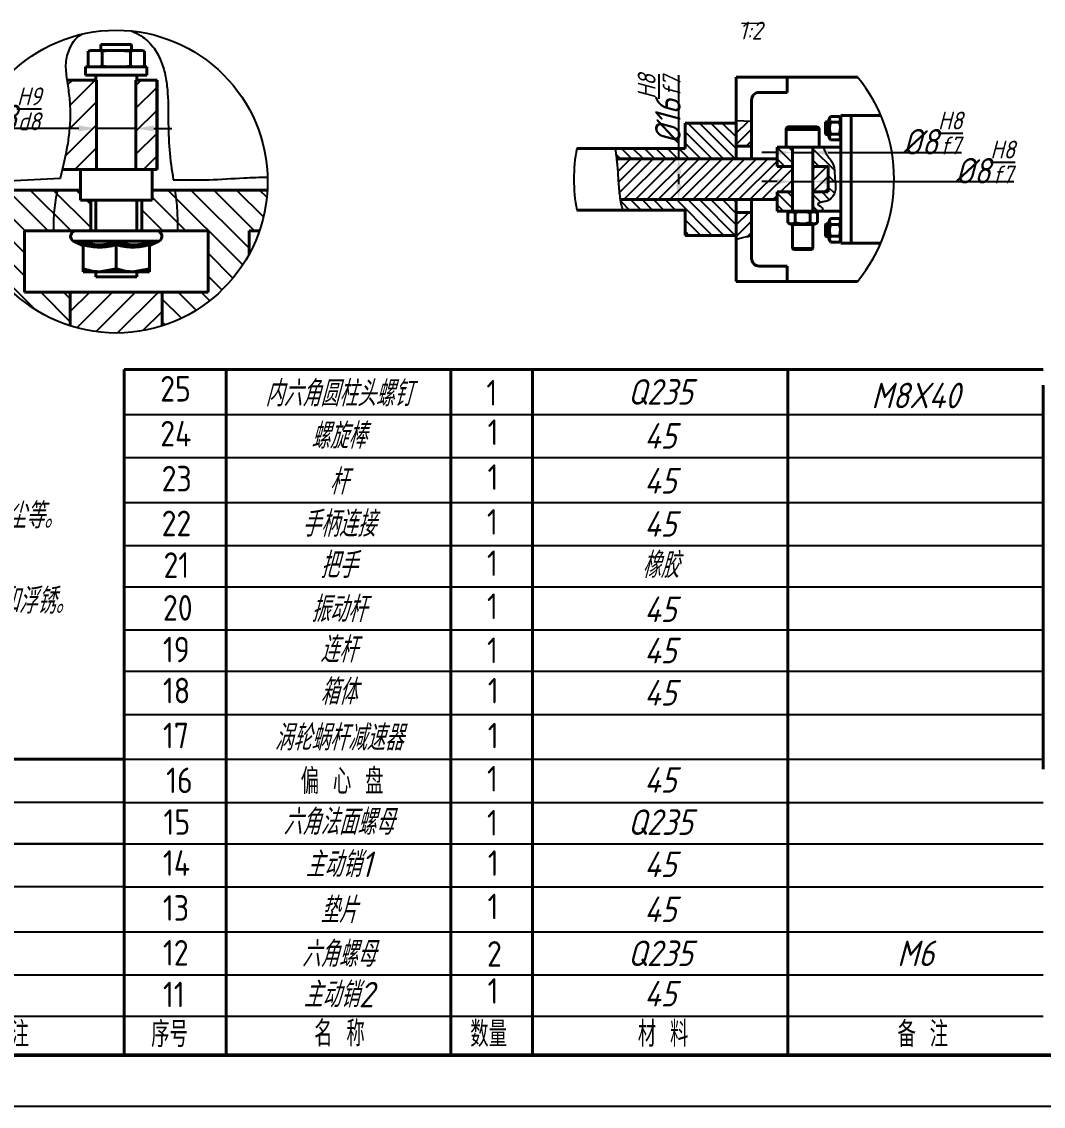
# Model space of a CAD drawing. Header units: millimetres. Extents: x 579 to 4020, y 235 to 1416.
# Drawn here: x 782.8 to 982.9, y 582.3 to 794.7 of the extents above; entities that cross this region are included whole.
import ezdxf

# ---------------------------------------------------------------- set-up
doc = ezdxf.new("R2010")
doc.units = ezdxf.units.MM
doc.header["$LTSCALE"] = 0.3
for name, color, linetype, lineweight in [('图形轮廓线', 7, 'Continuous', 40), ('图框线', 7, 'Continuous', 50), ('尺寸标注', 7, 'Continuous', 25), ('细实线', 7, 'Continuous', 25)]:
    doc.layers.add(name, color=color, linetype=linetype, lineweight=lineweight)
doc.styles.add('数字样式', font='gbeitc.shx', dxfattribs={"height": 5, "bigfont": 'gbcbig.shx'})
doc.styles.add('文字样式', font='gbeitc.shx', dxfattribs={"bigfont": 'gbcbig.shx'})
doc.styles.add('样式 1', font='gbenor.shx', dxfattribs={"bigfont": 'gbcbig.shx'})
doc.dimstyles.new('副本 ISO-25', dxfattribs={"dimtxt": 3.5, "dimasz": 3.5, "dimexe": 2, "dimexo": 0, "dimtad": 1, "dimdec": 0, "dimtxsty": '数字样式', "dimcen": 2.5, "dimadec": 0, "dimazin": 0, "dimtfac": 1, "dimtdec": 0, "dimtmove": 0, "dimatfit": 3, "dimfxl": 1.25, "dimarcsym": 0})
doc.dimstyles.new('机械样式 缩小比例2', dxfattribs={"dimtxt": 3.5, "dimasz": 3, "dimexe": 1.25, "dimexo": 0, "dimtad": 1, "dimdec": 3, "dimlfac": 2, "dimdsep": 46, "dimtxsty": '数字样式', "dimcen": 2.5, "dimadec": 0, "dimazin": 0, "dimtp": 0.03, "dimtm": 0.03, "dimtfac": 1, "dimtdec": 3, "dimtmove": 0, "dimatfit": 3, "dimfxl": 1, "dimarcsym": 0})
pattern_1 = [(45, (472.9535, 379.2313), (-1.122532, 1.122532), [])]
pattern_2 = [(135, (472.9535, 379.2313), (-1.122532, -1.122532), [])]
pattern_3 = [(45, (45.963, 0.5664), (-2.245064, 2.245064), [])]

# ---------------------------------------------------------------- blocks, each defined once
blk = doc.blocks.new('*D159')
at = {"layer": 'Defpoints', "color": 0, "ltscale": 0.3, "transparency": 16777216}
for p in [(805.18, 773.8), (797.47, 765.75), (805.18, 765.75)]:
    blk.add_point(p, dxfattribs=at)
at = {"layer": '细实线', "color": 0, "lineweight": -2, "ltscale": 0.3, "transparency": 16777216}
for p, q in [((797.47, 765.75), (797.47, 775.8)), ((805.18, 765.75), (805.18, 775.8)), ((793.97, 773.8), (775.12, 773.8)), ((805.18, 773.8), (797.47, 773.8)), ((808.68, 773.8), (812.18, 773.8))]:
    blk.add_line(p, q, dxfattribs=at)
at = {"layer": '细实线', "color": 0, "ltscale": 0.3, "transparency": 16777216}
for points in [[(793.97, 774.38), (793.97, 773.22), (797.47, 773.8)], [(808.68, 774.38), (808.68, 773.22), (805.18, 773.8)]]:
    blk.add_solid(points, dxfattribs=at)
at = {"layer": '细实线', "color": 0, "ltscale": 0.3, "transparency": 16777216, "insert": (780.81, 777.63), "char_height": 5, "attachment_point": 5, "style": '数字样式'}
blk.add_mtext('%%C8{\\H0.7x;\\SH9/d8;}', dxfattribs=at)
blk = doc.blocks.new('*D160')
at = {"layer": 'Defpoints', "color": 0, "ltscale": 0.3, "transparency": 16777216}
for p in [(937.73, 769.07), (933.73, 766.36), (937.73, 766.36)]:
    blk.add_point(p, dxfattribs=at)
at = {"layer": '细实线', "color": 0, "lineweight": -2, "ltscale": 0.3, "transparency": 16777216}
for p, q in [((930.73, 769.07), (927.73, 769.07)), ((933.73, 766.36), (933.73, 770.32)), ((933.73, 769.07), (937.73, 769.07)), ((937.73, 766.36), (937.73, 770.32)), ((940.73, 769.07), (966.86, 769.07))]:
    blk.add_line(p, q, dxfattribs=at)
at = {"layer": '细实线', "color": 0, "ltscale": 0.3, "transparency": 16777216}
for points in [[(930.73, 769.57), (930.73, 768.57), (933.73, 769.07)], [(940.73, 769.57), (940.73, 768.57), (937.73, 769.07)]]:
    blk.add_solid(points, dxfattribs=at)
at = {"layer": '细实线', "color": 0, "ltscale": 0.3, "transparency": 16777216, "insert": (961.21, 772.9), "char_height": 5, "attachment_point": 5, "style": '数字样式'}
blk.add_mtext('%%C8{\\H0.7x;\\SH8/f7;}', dxfattribs=at)
blk = doc.blocks.new('*D161')
at = {"layer": 'Defpoints', "color": 0, "ltscale": 0.3, "transparency": 16777216}
for p in [(937.73, 763.39), (933.73, 761.36), (937.73, 761.36)]:
    blk.add_point(p, dxfattribs=at)
at = {"layer": '细实线', "color": 0, "lineweight": -2, "ltscale": 0.3, "transparency": 16777216}
for p, q in [((933.73, 761.36), (933.73, 764.64)), ((937.73, 761.36), (937.73, 764.64)), ((930.73, 763.39), (927.73, 763.39)), ((933.73, 763.39), (937.73, 763.39)), ((940.73, 763.39), (977.11, 763.39))]:
    blk.add_line(p, q, dxfattribs=at)
at = {"layer": '细实线', "color": 0, "ltscale": 0.3, "transparency": 16777216}
for points in [[(930.73, 763.89), (930.73, 762.89), (933.73, 763.39)], [(940.73, 763.89), (940.73, 762.89), (937.73, 763.39)]]:
    blk.add_solid(points, dxfattribs=at)
at = {"layer": '细实线', "color": 0, "ltscale": 0.3, "transparency": 16777216, "insert": (971.46, 767.22), "char_height": 5, "attachment_point": 5, "style": '数字样式'}
blk.add_mtext('%%C8{\\H0.7x;\\SH8/f7;}', dxfattribs=at)
blk = doc.blocks.new('*D162')
at = {"layer": 'Defpoints', "color": 0, "ltscale": 0.3, "transparency": 16777216}
for p in [(911.47, 767.86), (922.73, 767.86), (922.73, 759.86)]:
    blk.add_point(p, dxfattribs=at)
at = {"layer": '细实线', "color": 0, "lineweight": -2, "ltscale": 0.3, "transparency": 16777216}
for p, q in [((911.47, 767.86), (911.47, 784.25)), ((922.73, 767.86), (910.22, 767.86)), ((911.47, 762.86), (911.47, 764.86)), ((922.73, 759.86), (910.22, 759.86))]:
    blk.add_line(p, q, dxfattribs=at)
at = {"layer": '细实线', "color": 0, "ltscale": 0.3, "transparency": 16777216}
for points in [[(910.97, 764.86), (911.97, 764.86), (911.47, 767.86)], [(910.97, 762.86), (911.97, 762.86), (911.47, 759.86)]]:
    blk.add_solid(points, dxfattribs=at)
at = {"layer": '细实线', "color": 0, "ltscale": 0.3, "transparency": 16777216, "insert": (907.64, 777.55), "char_height": 5, "attachment_point": 5, "rotation": 90, "style": '数字样式'}
blk.add_mtext('%%C16{\\H0.7x;\\SH8/f7;}', dxfattribs=at)

msp = doc.modelspace()

# ---------------------------------------------------------------- hatches: boundary and pattern name
at = {"layer": '细实线', "ltscale": 0.3}
h = msp.add_hatch(dxfattribs=at)
h.set_pattern_fill('ANSI31', color=256)
h.set_pattern_definition(pattern_3)
edge = h.paths.add_edge_path()
edge.add_spline(control_points=[(791.71737, 783.24694), (791.85007, 782.33271), (792.18249, 780.3693), (792.40715, 777.30686), (792.31219, 774.10061), (791.82656, 770.23131), (791.20607, 767.46748), (790.793, 765.74694)], knot_values=[0.059138036, 0.059138036, 0.059138036, 0.059138036, 0.153137728, 0.263175402, 0.37153705, 0.480149582, 0.660612583, 0.660612583, 0.660612583, 0.660612583], degree=3, periodic=0)
edge.add_line((790.793, 765.74694), (794.3222, 765.74694))
edge.add_line((794.3222, 765.74694), (797.46569, 765.74694))
edge.add_line((797.46569, 765.74694), (797.46569, 783.24694))
edge.add_line((797.46569, 783.24694), (791.71737, 783.24694))
h.paths.add_polyline_path([(805.17877, 765.74694), (808.32226, 765.74694), (809.2515, 765.74694), (809.2515, 783.24694), (805.17877, 783.24694)])
h = msp.add_hatch(dxfattribs=at)
h.set_pattern_fill('ANSI31', color=256, scale=0.5)
h.set_pattern_definition(pattern_1)
h.paths.add_polyline_path([(925.72645, 775.15109), (922.72646, 775.3055), (922.72646, 770.36004), (925.72645, 770.36004)])
edge = h.paths.add_edge_path()
edge.add_line((925.72645, 757.36007), (922.72646, 757.36007))
edge.add_line((922.72646, 757.36007), (922.72646, 752.08759))
edge.add_spline(control_points=[(922.72646, 752.08759), (923.4242, 752.27688), (924.41796, 752.54649), (925.42614, 752.75454), (925.72645, 752.81652)], knot_values=[0, 0, 0, 0, 0.702119266, 1, 1, 1, 1], degree=3, periodic=0)
edge.add_line((925.72645, 752.81652), (925.72645, 757.36007))
h = msp.add_hatch(dxfattribs=at)
h.set_pattern_fill('ANSI31', color=256, scale=0.5, angle=90, style=0)
h.set_pattern_definition([(135, (899.0736, 759.86), (-1.12253, -1.12253), [])])
edge = h.paths.add_edge_path()
edge.add_line((922.72646, 774.86004), (912.72645, 774.86004))
edge.add_line((912.72645, 774.86004), (912.72645, 769.89992))
edge.add_line((912.72645, 769.89992), (899.07362, 769.89992))
edge.add_spline(control_points=[(899.07362, 769.89992), (899.07539, 769.88528), (899.08573, 769.79999), (899.11197, 769.59208), (899.16216, 769.22003), (899.23638, 768.69963), (899.33096, 768.03712), (899.42606, 767.26289), (899.51069, 766.38427), (899.5812, 765.44169), (899.64195, 764.4443), (899.70076, 763.43918), (899.76993, 762.43358), (899.8559, 761.47612), (899.95623, 760.61825), (900.03374, 760.09106), (900.07157, 759.86007)], knot_values=[0.171744655, 0.171744655, 0.171744655, 0.171744655, 0.175375442, 0.192894349, 0.223330015, 0.267788972, 0.322295879, 0.388069948, 0.459789134, 0.539560728, 0.620736676, 0.705765277, 0.787409863, 0.868854375, 0.942383301, 1, 1, 1, 1], degree=3, periodic=0)
edge.add_line((899.3497, 767.86003), (922.72646, 767.86003))
edge.add_line((922.72646, 767.86003), (922.72646, 774.86004))
h = msp.add_hatch(dxfattribs=at)
h.set_pattern_fill('ANSI31', color=256, scale=0.5)
h.set_pattern_definition(pattern_1)
edge = h.paths.add_edge_path()
edge.add_spline(control_points=[(899.07362, 769.89992), (899.07539, 769.88528), (899.08573, 769.79999), (899.11197, 769.59208), (899.16216, 769.22003), (899.23638, 768.69963), (899.33096, 768.03712), (899.42606, 767.26289), (899.51069, 766.38427), (899.5812, 765.44169), (899.64195, 764.4443), (899.70076, 763.43918), (899.76993, 762.43358), (899.8559, 761.47612), (899.95623, 760.61825), (900.03374, 760.09106), (900.07157, 759.86007)], knot_values=[0.171744655, 0.171744655, 0.171744655, 0.171744655, 0.175375442, 0.192894349, 0.223330015, 0.267788972, 0.322295879, 0.388069948, 0.459789134, 0.539560728, 0.620736676, 0.705765277, 0.787409863, 0.868854375, 0.942383301, 1, 1, 1, 1], degree=3, periodic=0)
edge.add_line((900.07157, 759.86007), (930.73281, 759.86007))
edge.add_line((930.73281, 759.86007), (930.73281, 761.36005))
edge.add_line((930.73281, 761.36005), (933.73281, 761.36005))
edge.add_line((933.73281, 761.36005), (933.73281, 766.36005))
edge.add_line((933.73281, 766.36005), (930.73281, 766.36005))
edge.add_line((930.73281, 766.36005), (930.73281, 767.86003))
edge.add_line((930.73281, 767.86003), (899.3445, 767.86003))
h = msp.add_hatch(dxfattribs=at)
h.set_pattern_fill('ANSI31', color=256, scale=0.5, angle=90)
h.set_pattern_definition(pattern_2)
edge = h.paths.add_edge_path()
edge.add_line((933.73281, 770.11005), (932.48281, 770.11005))
edge.add_line((932.45222, 770.11004), (930.73281, 770.11004))
edge.add_line((930.73281, 770.11004), (930.73281, 766.36005))
edge.add_line((930.73281, 766.36005), (933.73281, 766.36005))
edge.add_line((933.73281, 766.36005), (933.73281, 770.11005))
h = msp.add_hatch(dxfattribs=at)
h.set_pattern_fill('ANSI31', color=256, scale=0.5, angle=90)
h.set_pattern_definition(pattern_2)
edge = h.paths.add_edge_path()
edge.add_spline(control_points=[(939.62209, 757.61007), (939.62591, 757.63093), (939.64024, 757.70917), (939.65833, 757.87973), (939.6367, 758.14675), (939.42535, 758.46366), (939.08455, 758.65077), (938.82178, 758.79396), (938.71335, 758.91571), (938.70606, 758.98769), (938.74454, 759.05034), (938.85145, 759.14155), (939.04706, 759.23313), (939.45098, 759.37507), (940.01161, 759.49085), (940.7087, 759.5994), (941.34647, 760.06658), (941.89765, 760.8071), (942.25461, 761.87629), (942.10943, 763.31885), (941.98398, 764.62227), (941.94219, 765.7838), (941.82061, 766.5498), (941.50647, 767.25846), (941.03624, 767.86185), (940.59573, 768.39968), (940.23988, 768.92748), (940.02601, 769.40631), (939.89886, 769.8005), (939.84904, 770.01805), (939.82797, 770.11004)], knot_values=[0, 0, 0, 0, 0.004106368, 0.015399428, 0.03322799, 0.054761278, 0.085820577, 0.10739798, 0.112616951, 0.11639396, 0.120471792, 0.126273019, 0.143505127, 0.161763597, 0.209231245, 0.254507708, 0.29604515, 0.358256951, 0.431405724, 0.507972869, 0.635803338, 0.686023905, 0.732911894, 0.785143688, 0.833979531, 0.880596649, 0.919893766, 0.956793413, 0.981729744, 1, 1, 1, 1], degree=3, periodic=0)
edge.add_line((939.82797, 770.11004), (939.04782, 770.11004))
edge.add_line((939.04782, 770.11004), (938.98281, 770.11005))
edge.add_line((938.98281, 770.11005), (937.73281, 770.11005))
edge.add_line((937.73281, 770.11005), (937.73281, 766.36005))
edge.add_line((937.73281, 766.36005), (940.73281, 766.36005))
edge.add_line((940.73281, 766.36005), (940.73281, 761.36005))
edge.add_line((940.73281, 761.36005), (937.73281, 761.36005))
edge.add_line((937.73281, 761.36005), (937.73281, 757.61005))
edge.add_line((937.73281, 757.61005), (938.04531, 757.61005))
edge.add_line((938.04531, 757.61005), (939.62209, 757.61007))
h = msp.add_hatch(dxfattribs=at)
h.set_pattern_fill('ANSI31', color=256, scale=0.5, style=0)
h.set_pattern_definition([(45, (937.7328, 761.36), (-1.12253, 1.12253), [])])
h.paths.add_polyline_path([(940.73281, 766.36005), (937.73281, 766.36005), (937.73281, 761.36005), (940.73281, 761.36005)])
h = msp.add_hatch(dxfattribs=at)
h.set_pattern_fill('ANSI31', color=256, angle=90)
h.set_pattern_definition([(135, (45.963, 0.5664), (-2.245064, -2.245064), [])])
edge = h.paths.add_edge_path()
edge.add_line((783.32222, 753.74694), (789.10876, 753.74694))
edge.add_spline(control_points=[(789.10876, 753.74694), (789.09778, 755.08307), (789.07565, 757.77561), (789.60146, 760.41653), (789.86634, 761.74694)], knot_values=[0, 0, 0, 0, 0.49623767, 1, 1, 1, 1], degree=3, periodic=0)
edge.add_line((789.86634, 761.74694), (771.72579, 761.74694))
edge.add_arc((801.32222, 763.38989), 29.642, 183.1773311, 198.9845893)
edge.add_line((773.29257, 753.74694), (775.32221, 753.74694))
edge.add_line((775.32221, 753.74694), (775.32221, 749.15447))
edge.add_arc((801.32222, 763.38989), 29.642, 208.7013983, 252.325136)
edge.add_line((792.32247, 735.14715), (792.32247, 741.74694))
edge.add_line((792.32247, 741.74694), (783.32222, 741.74694))
edge.add_line((783.32222, 741.74694), (783.32222, 753.74694))
edge = h.paths.add_edge_path()
edge.add_spline(control_points=[(789.86634, 761.74694), (789.60146, 760.41653), (789.07565, 757.77561), (789.09778, 755.08307), (789.10876, 753.74694)], knot_values=[0, 0, 0, 0, 0.50376233, 1, 1, 1, 1], degree=3, periodic=0)
edge.add_line((789.10876, 753.74694), (793.49388, 753.74694))
edge.add_line((793.49388, 753.74694), (796.32224, 753.74694))
edge.add_line((796.32224, 753.74694), (796.32224, 759.74694))
edge.add_line((796.32224, 759.74694), (794.3222, 759.74694))
edge.add_line((794.3222, 759.74694), (794.3222, 761.74694))
edge.add_line((794.3222, 761.74694), (789.86634, 761.74694))
edge = h.paths.add_edge_path()
edge.add_line((806.32223, 753.74694), (807.34331, 753.74694))
edge.add_line((807.34331, 753.74694), (808.302, 753.74694))
edge.add_line((808.302, 753.74694), (808.93428, 753.74694))
edge.add_line((808.93428, 753.74694), (809.15059, 753.74694))
edge.add_line((809.15059, 753.74694), (813.27696, 753.74694))
edge.add_spline(control_points=[(813.27696, 753.74694), (813.29605, 755.08066), (813.33439, 757.75986), (812.96679, 760.41403), (812.78218, 761.74694)], knot_values=[0, 0, 0, 0, 0.497809572, 1, 1, 1, 1], degree=3, periodic=0)
edge.add_line((812.78218, 761.74694), (808.32226, 761.74694))
edge.add_line((808.32226, 761.74694), (808.32226, 759.74694))
edge.add_line((808.32226, 759.74694), (806.32223, 759.74694))
edge.add_line((806.32223, 759.74694), (806.32223, 753.74694))
edge = h.paths.add_edge_path()
edge.add_line((819.32224, 753.74694), (819.32224, 741.74694))
edge.add_line((819.32224, 741.74694), (810.322, 741.74694))
edge.add_line((810.322, 741.74694), (810.322, 735.14715))
edge.add_arc((801.32222, 763.38989), 29.642, 287.6748953, 331.2986637)
edge.add_line((827.32225, 749.1545), (827.32225, 753.74694))
edge.add_line((827.32225, 753.74694), (829.35188, 753.74694))
edge.add_arc((801.32222, 763.38989), 29.642, 341.0154106, 356.8226689)
edge.add_line((830.91865, 761.74694), (812.78218, 761.74694))
edge.add_spline(control_points=[(812.78218, 761.74694), (812.96679, 760.41403), (813.33439, 757.75986), (813.29605, 755.08066), (813.27696, 753.74694)], knot_values=[0, 0, 0, 0, 0.502190428, 1, 1, 1, 1], degree=3, periodic=0)
edge.add_line((813.27696, 753.74694), (819.32224, 753.74694))
h = msp.add_hatch(dxfattribs=at)
h.set_pattern_fill('ANSI31', color=256, scale=0.5, angle=90)
h.set_pattern_definition(pattern_2)
h.paths.add_polyline_path([(933.73281, 761.36005), (930.73281, 761.36005), (930.73281, 759.86007), (930.73281, 757.61007), (933.37406, 757.61007), (933.42031, 757.61005), (933.73281, 757.61005)])
h = msp.add_hatch(dxfattribs=at)
h.set_pattern_fill('ANSI31', color=256, scale=0.5, angle=90, style=0)
h.set_pattern_definition([(135, (900.0716, 752.86), (-1.12253, -1.12253), [])])
edge = h.paths.add_edge_path()
edge.add_line((922.72646, 757.36007), (922.72646, 759.86007))
edge.add_line((922.72646, 759.86007), (900.07157, 759.86007))
edge.add_spline(control_points=[(900.07157, 759.86007), (900.07792, 759.82133), (900.1219, 759.55738), (900.22946, 758.98106), (900.37537, 758.3662), (900.49387, 757.95271), (900.52628, 757.84603), (900.53413, 757.82018)], knot_values=[0, 0, 0, 0, 0.009664156, 0.065868283, 0.144297516, 0.165094105, 0.171744655, 0.171744655, 0.171744655, 0.171744655], degree=3, periodic=0)
edge.add_line((900.53413, 757.82018), (912.72645, 757.82018))
edge.add_line((912.72645, 757.82018), (912.72645, 752.86006))
edge.add_line((912.72645, 752.86006), (922.72646, 752.86006))
edge.add_line((922.72646, 752.86006), (922.72646, 757.36007))
h = msp.add_hatch(dxfattribs=at)
h.set_pattern_fill('ANSI31', color=256)
h.set_pattern_definition(pattern_3)
h.paths.add_polyline_path([(792.32247, 741.74694), (792.32247, 735.14715, 0.155477355), (810.322, 735.14715), (810.322, 741.74694)])

# ---------------------------------------------------------------- linework, layer by layer
at = {"layer": '图形轮廓线'}
for p, q in [((798.32221, 790.24694), (798.32221, 789.04694)), ((798.32221, 790.24694), (804.32225, 790.24694)), ((804.32225, 789.04694), (804.32225, 790.24694)), ((796.32224, 789.04694), (795.7973, 788.90627)), ((795.7973, 788.90626), (796.45742, 789.04694)), ((795.7973, 785.98761), (795.7973, 788.90626)), ((796.32224, 789.04694), (796.45742, 789.04694)), ((797.91845, 789.04694), (796.45742, 789.04694)), ((797.91845, 789.04694), (799.88993, 789.04694)), ((798.57857, 788.90626), (799.88993, 789.04694)), ((798.57857, 785.98761), (798.57857, 788.90626)), ((802.7922, 789.04694), (799.88993, 789.04694)), ((802.7922, 789.04694), (804.75474, 789.04694)), ((804.1035, 788.90626), (804.75474, 789.04694)), ((804.1035, 785.98761), (804.1035, 788.90626)), ((806.19598, 789.04694), (804.75474, 789.04694)), ((806.19598, 789.04694), (806.32223, 789.04694)), ((806.84716, 788.90627), (806.32223, 789.04694)), ((806.84716, 785.98761), (806.84716, 788.90626)), ((795.32225, 785.84694), (795.32225, 784.24694)), ((795.32225, 785.84694), (807.32221, 785.84694)), ((795.7973, 785.9876), (796.32224, 785.84694)), ((798.57857, 785.98761), (797.91845, 785.84694)), ((804.1035, 785.98761), (802.7922, 785.84694)), ((806.84716, 785.98761), (806.19598, 785.84694)), ((806.32223, 785.84694), (806.84716, 785.9876)), ((807.32221, 784.24694), (807.32221, 785.84694)), ((795.32225, 784.24694), (807.32221, 784.24694)), ((797.32222, 784.24694), (797.32222, 783.24694)), ((805.32224, 783.24694), (805.32224, 784.24694)), ((932.72645, 783.86005), (922.72646, 783.86005)), ((922.72646, 775.3055), (922.72646, 783.86005)), ((932.72645, 783.86005), (932.72645, 780.86005)), ((932.72645, 783.86005), (946.44417, 783.86005)), ((791.71551, 783.24694), (797.46569, 783.24694)), ((797.46569, 783.24694), (797.46569, 765.74694)), ((805.17877, 765.74694), (805.17877, 783.24694)), ((805.17877, 783.24694), (809.2515, 783.24694)), ((809.2515, 783.24694), (809.2515, 765.74694)), ((809.32225, 783.24694), (809.2515, 783.24694)), ((809.32225, 765.74694), (809.32225, 783.24694)), ((932.72645, 780.86005), (927.22645, 780.86005)), ((925.72645, 779.36005), (925.72645, 775.15109)), ((922.72646, 775.3055), (922.72646, 770.36004)), ((925.72645, 770.36004), (925.72645, 775.15109)), ((941.1697, 776.16945), (940.88281, 775.67255)), ((940.88281, 775.67255), (940.88281, 772.04755)), ((942.94593, 776.16945), (941.1697, 776.16945)), ((943.23281, 775.67255), (942.94593, 776.16945)), ((943.23281, 751.36005), (943.23281, 776.36005)), ((943.23281, 776.36005), (945.23281, 776.36005)), ((945.23281, 751.36005), (945.23281, 776.36005)), ((951.05023, 776.36005), (945.23281, 776.36005)), ((912.72645, 769.89992), (912.72645, 774.86004)), ((922.72646, 774.86004), (912.72645, 774.86004)), ((922.72646, 767.86003), (922.72646, 774.86004)), ((932.48281, 773.61005), (932.48281, 770.11005)), ((938.98281, 773.61005), (932.48281, 773.61005)), ((932.98281, 774.11005), (938.48281, 774.11005)), ((938.98281, 770.11005), (938.98281, 773.61005)), ((940.33281, 775.11005), (940.23281, 775.01005)), ((940.23281, 772.71005), (940.23281, 775.01005)), ((940.88281, 775.11005), (940.33281, 775.11005)), ((940.33281, 775.11005), (940.33281, 772.61005)), ((942.94593, 775.01475), (941.1697, 775.01475)), ((940.23281, 772.71005), (940.33281, 772.61005)), ((940.33281, 772.61005), (940.88281, 772.61005)), ((940.88281, 772.04755), (941.1697, 771.55065)), ((942.94593, 772.70535), (941.1697, 772.70535)), ((942.94593, 771.55065), (941.1697, 771.55065)), ((942.94593, 771.55065), (943.23281, 772.04755)), ((899.07372, 769.89994), (891.51302, 769.89994)), ((912.72645, 769.89992), (899.07362, 769.89992)), ((922.72646, 770.36004), (925.72645, 770.36004)), ((925.72645, 770.36004), (925.72645, 767.90559)), ((932.45222, 770.11004), (930.73281, 770.11004)), ((930.73281, 766.36005), (930.73281, 770.11004)), ((938.98281, 770.11005), (932.48281, 770.11005)), ((933.73281, 770.11005), (933.73281, 757.61005)), ((937.73281, 757.61005), (937.73281, 770.11005)), ((939.82797, 770.11004), (939.04782, 770.11004)), ((943.23281, 770.11005), (939.82843, 770.11005)), ((899.35171, 767.86003), (922.72646, 767.86003)), ((930.73281, 767.86003), (899.35171, 767.86003)), ((930.73281, 767.86003), (930.73281, 766.36005)), ((790.78079, 765.74694), (794.3222, 765.74694)), ((794.3222, 765.74694), (808.32226, 765.74694)), ((794.3222, 765.74694), (794.3222, 759.74694)), ((808.32226, 765.74694), (809.2515, 765.74694)), ((808.32226, 759.74694), (808.32226, 765.74694)), ((809.32225, 765.74694), (809.2515, 765.74694)), ((930.73281, 766.36005), (933.73281, 766.36005)), ((937.73281, 766.36005), (940.73281, 766.36005)), ((940.73281, 766.36005), (940.73281, 761.36005)), ((789.86634, 761.74694), (771.72578, 761.74694)), ((794.3222, 761.74694), (789.86634, 761.74694)), ((812.78218, 761.74694), (808.32226, 761.74694)), ((830.91868, 761.74694), (812.78218, 761.74694)), ((930.73281, 757.61007), (930.73281, 761.36005)), ((933.73281, 761.36005), (930.73281, 761.36005)), ((930.73281, 761.36005), (930.73281, 759.86007)), ((940.73281, 761.36005), (937.73281, 761.36005)), ((794.3222, 759.74694), (808.32226, 759.74694)), ((796.32224, 753.74694), (796.32224, 759.74694)), ((797.32222, 759.74694), (797.32222, 753.74694)), ((805.32224, 753.74694), (805.32224, 759.74694)), ((806.32223, 753.74694), (806.32223, 759.74694)), ((922.72646, 759.86007), (900.07157, 759.86007)), ((900.07157, 759.86007), (930.73281, 759.86007)), ((922.72646, 752.86006), (922.72646, 759.86007)), ((925.72645, 759.82975), (925.72645, 757.36007)), ((891.51302, 757.82017), (900.53383, 757.82017)), ((900.53413, 757.82018), (912.72645, 757.82018)), ((912.72645, 752.86006), (912.72645, 757.82018)), ((925.72645, 757.36007), (922.72646, 757.36007)), ((922.72646, 757.36007), (922.72646, 752.08759)), ((925.72645, 752.81652), (925.72645, 757.36007)), ((930.73281, 757.61007), (933.37406, 757.61007)), ((933.42031, 757.61005), (932.84606, 757.27851)), ((932.84606, 757.27851), (932.84606, 755.3416)), ((933.42031, 757.61005), (938.04531, 757.61005)), ((934.28944, 757.27851), (934.28944, 755.3416)), ((937.17619, 757.27851), (937.17619, 755.3416)), ((938.61956, 757.27851), (938.04531, 757.61005)), ((938.06708, 757.61007), (939.62209, 757.61007)), ((938.61956, 757.27851), (938.61956, 755.3416)), ((939.62225, 757.61005), (943.23281, 757.61005)), ((941.1697, 756.16945), (940.88281, 755.67255)), ((942.94593, 756.16945), (941.1697, 756.16945)), ((943.23281, 755.67255), (942.94593, 756.16945)), ((932.84606, 755.3416), (933.42031, 755.01005)), ((933.42031, 755.01005), (938.04531, 755.01005)), ((933.73281, 755.01005), (933.73281, 750.31005)), ((937.73281, 750.31005), (937.73281, 755.01005)), ((938.04531, 755.01005), (938.61956, 755.3416)), ((940.33281, 755.11005), (940.23281, 755.01005)), ((940.23281, 752.71005), (940.23281, 755.01005)), ((940.88281, 755.11005), (940.33281, 755.11005)), ((940.33281, 755.11005), (940.33281, 752.61005)), ((940.88281, 755.67255), (940.88281, 752.04755)), ((942.94593, 755.01475), (941.1697, 755.01475)), ((789.10876, 753.74694), (783.32222, 753.74694)), ((783.32222, 753.74694), (783.32222, 741.74694)), ((793.49388, 753.74694), (789.10876, 753.74694)), ((801.32223, 753.74694), (793.49388, 753.74694)), ((813.27696, 753.74694), (809.15059, 753.74694)), ((819.32224, 753.74694), (813.27696, 753.74694)), ((819.32224, 741.74694), (819.32224, 753.74694)), ((827.32225, 753.74694), (827.32225, 749.15353)), ((829.35221, 753.74694), (827.32225, 753.74694)), ((912.72645, 752.86006), (922.72646, 752.86006)), ((922.72646, 743.86005), (922.72646, 752.08759)), ((925.72645, 752.81652), (925.72645, 748.36005)), ((940.23281, 752.71005), (940.33281, 752.61005)), ((940.33281, 752.61005), (940.88281, 752.61005)), ((940.88281, 752.04755), (941.1697, 751.55065)), ((942.94593, 752.70535), (941.1697, 752.70535)), ((942.94593, 751.55065), (943.23281, 752.04755)), ((792.97848, 751.74531), (794.53356, 751.02018)), ((801.32223, 751.74531), (792.97848, 751.74531)), ((794.82223, 751.00652), (794.82223, 746.32749)), ((809.66599, 751.74531), (801.32223, 751.74531)), ((801.32223, 751.52514), (801.32223, 751.00652)), ((801.32223, 751.00652), (801.32223, 746.32749)), ((807.82224, 751.00652), (807.82224, 746.32749)), ((808.1109, 751.02018), (809.66599, 751.74531)), ((808.13921, 751.52514), (808.1109, 751.0202)), ((933.73281, 750.31005), (933.93281, 750.11005)), ((933.73281, 750.31005), (937.73281, 750.31005)), ((937.53282, 750.11005), (933.93281, 750.11005)), ((937.53282, 750.11005), (937.73281, 750.31005)), ((942.94593, 751.55065), (941.1697, 751.55065)), ((943.23281, 751.36005), (945.23281, 751.36005)), ((951.05023, 751.36005), (945.23281, 751.36005)), ((794.82223, 746.32749), (794.82223, 745.74694)), ((794.82223, 745.74694), (798.07223, 745.74694)), ((797.32222, 745.74694), (797.32222, 744.74694)), ((801.32223, 746.32749), (798.07223, 745.74694)), ((798.07223, 745.74694), (804.57223, 745.74694)), ((807.82224, 746.32749), (804.57223, 745.74694)), ((804.57223, 745.74694), (807.82224, 745.74694)), ((805.32224, 744.74694), (805.32224, 745.74694)), ((807.82224, 745.74694), (807.82224, 746.32749)), ((927.22645, 746.86005), (932.72645, 746.86005)), ((932.72645, 746.86005), (932.72645, 743.86005)), ((805.32224, 744.74694), (797.32222, 744.74694)), ((932.72645, 743.86005), (922.72646, 743.86005)), ((932.72645, 743.86005), (946.44417, 743.86005)), ((783.32222, 741.74694), (792.32247, 741.74694)), ((792.32247, 741.74694), (792.32247, 735.1462)), ((792.32247, 741.74694), (810.322, 741.74694)), ((810.322, 735.1462), (810.322, 741.74694)), ((810.322, 741.74694), (819.32224, 741.74694))]:
    msp.add_line(p, q, dxfattribs=at)
at = {"layer": '图形轮廓线', "ltscale": 0.3}
for p, q in [((939.04782, 770.11004), (938.98281, 770.11005)), ((933.37406, 757.61007), (933.42031, 757.61005)), ((802.86257, 659.87545), (802.86257, 726.61472)), ((802.86257, 726.61472), (982.86257, 726.61472)), ((822.86257, 684.0528), (822.86257, 726.61472)), ((866.86257, 684.0528), (866.86257, 726.61472)), ((882.86257, 684.0528), (882.86257, 726.61472)), ((932.86257, 684.0528), (932.86257, 726.61472)), ((982.86257, 682.10731), (982.86257, 723.52048)), ((982.86257, 648.33918), (982.86257, 689.75234)), ((822.86257, 592.33918), (822.86257, 684.0528)), ((866.86257, 592.33918), (866.86257, 684.0528)), ((882.86257, 592.33918), (882.86257, 684.0528)), ((932.86257, 592.33918), (932.86257, 684.0528)), ((802.86257, 626.10731), (802.86257, 667.52048)), ((802.86257, 650.28466), (622.86257, 650.28466)), ((802.86257, 592.33918), (802.86257, 633.75234))]:
    msp.add_line(p, q, dxfattribs=at)
at = {"layer": '图形轮廓线', "flags": 128}
msp.add_lwpolyline([(809.15059, 753.74694), (808.93428, 753.74694), (808.302, 753.74694), (807.34331, 753.74694), (806.10312, 753.74694), (804.63935, 753.74694), (803.02049, 753.74694), (801.32223, 753.74694)], dxfattribs=at)
at = {"layer": '图形轮廓线'}
for centre, radius, start, end in [((927.22645, 779.36006), 1.5, 90.0001019, 180.0001116), ((932.98282, 773.61005), 0.5, 90.0003031, 179.9995902), ((938.48282, 773.61006), 0.49999, 359.9989523, 90.0011544), ((793.4222, 752.69694), 1.04999, 89.9981325, 245.0014639), ((809.22227, 752.69694), 1.04999, 294.9985345, 90.0018698), ((794.32233, 750.56713), 0.49985, 14.0890931, 64.9792549), ((808.32232, 750.5669), 0.50014, 114.9838445, 165.8956962), ((927.22645, 748.36005), 1.5, 179.9998884, 269.9998981)]:
    msp.add_arc(centre, radius, start, end, dxfattribs=at)
for points, knots in [([(797.91845, 789.04694), (797.94282, 789.04308), (798.16508, 789.00785), (798.38382, 788.95411), (798.57857, 788.90626)], [0, 0, 0, 0, 0.109656576, 1, 1, 1, 1]), ([(802.7922, 789.04694), (802.87812, 789.03996), (803.31633, 789.00439), (803.75269, 788.94999), (804.1035, 788.90626)], [0, 0, 0, 0, 0.196054532, 1, 1, 1, 1]), ([(806.19598, 789.04694), (806.22064, 789.04298), (806.43995, 789.00776), (806.65568, 788.95399), (806.84716, 788.90626)], [0, 0, 0, 0, 0.112403413, 1, 1, 1, 1]), ([(799.88993, 785.84694), (799.804, 785.85391), (799.36576, 785.88948), (798.92938, 785.94388), (798.57857, 785.98761)], [0, 0, 0, 0, 0.196090735, 1, 1, 1, 1]), ([(804.75474, 785.84694), (804.73009, 785.85089), (804.51076, 785.88612), (804.29501, 785.93989), (804.1035, 785.98761)], [0, 0, 0, 0, 0.112393599, 1, 1, 1, 1]), ([(941.1697, 775.01475), (941.07676, 775.22156), (940.90221, 775.60996), (941.08448, 775.9912), (941.1697, 776.16945)], [0, 0, 0, 0, 0.532447503, 1, 1, 1, 1]), ([(942.94593, 776.16945), (943.03887, 775.96265), (943.21342, 775.57425), (943.03115, 775.193), (942.94593, 775.01475)], [0, 0, 0, 0, 0.532448239, 1, 1, 1, 1]), ([(941.1697, 772.70535), (941.10215, 772.98045), (940.94062, 773.63827), (941.01201, 774.43458), (941.14231, 774.91398), (941.1697, 775.01475)], [0, 0, 0, 0, 0.362131956, 0.86590951, 1, 1, 1, 1]), ([(942.94593, 775.01475), (942.97332, 774.91398), (943.10361, 774.43458), (943.175, 773.63827), (943.01348, 772.98045), (942.94593, 772.70535)], [0, 0, 0, 0, 0.13409049, 0.637868044, 1, 1, 1, 1]), ([(941.1697, 771.55065), (941.07676, 771.75745), (940.90221, 772.14586), (941.08448, 772.5271), (941.1697, 772.70535)], [0, 0, 0, 0, 0.532447676, 1, 1, 1, 1]), ([(942.94593, 772.70535), (943.03887, 772.49855), (943.21342, 772.11015), (943.03115, 771.7289), (942.94593, 771.55065)], [0, 0, 0, 0, 0.532447308, 1, 1, 1, 1]), ([(932.84606, 757.27851), (933.10457, 757.39468), (933.59007, 757.61287), (934.06663, 757.38503), (934.28944, 757.27851)], [0, 0, 0, 0, 0.532454901, 1, 1, 1, 1]), ([(934.28944, 757.27851), (934.41443, 757.3125), (935.01288, 757.47522), (936.00823, 757.56518), (936.83151, 757.36311), (937.17619, 757.27851)], [0, 0, 0, 0, 0.133056134, 0.637045864, 1, 1, 1, 1]), ([(937.17619, 757.27851), (937.4347, 757.39468), (937.9202, 757.61287), (938.39675, 757.38503), (938.61956, 757.27851)], [0, 0, 0, 0, 0.532454901, 1, 1, 1, 1]), ([(941.1697, 755.01475), (941.07676, 755.22156), (940.90221, 755.60996), (941.08448, 755.9912), (941.1697, 756.16945)], [0, 0, 0, 0, 0.532447308, 1, 1, 1, 1]), ([(942.94593, 756.16945), (943.03887, 755.96265), (943.21342, 755.57425), (943.03115, 755.193), (942.94593, 755.01475)], [0, 0, 0, 0, 0.532447676, 1, 1, 1, 1]), ([(934.28944, 755.3416), (934.03093, 755.22542), (933.54542, 755.00723), (933.06887, 755.23507), (932.84606, 755.3416)], [0, 0, 0, 0, 0.532454878, 1, 1, 1, 1]), ([(937.17619, 755.3416), (936.83151, 755.257), (936.00823, 755.05492), (935.01288, 755.14489), (934.41443, 755.30761), (934.28944, 755.3416)], [0, 0, 0, 0, 0.362954142, 0.866943836, 1, 1, 1, 1]), ([(938.61956, 755.3416), (938.36106, 755.22542), (937.87555, 755.00723), (937.399, 755.23507), (937.17619, 755.3416)], [0, 0, 0, 0, 0.532454878, 1, 1, 1, 1]), ([(941.1697, 752.70535), (941.10215, 752.98045), (940.94062, 753.63827), (941.01201, 754.43458), (941.14231, 754.91398), (941.1697, 755.01475)], [0, 0, 0, 0, 0.3621323496, 0.8659095094, 1, 1, 1, 1]), ([(942.94593, 755.01475), (942.97332, 754.91398), (943.10361, 754.43458), (943.175, 753.63827), (943.01348, 752.98045), (942.94593, 752.70535)], [0, 0, 0, 0, 0.1340904906, 0.6378676504, 1, 1, 1, 1]), ([(941.1697, 751.55065), (941.07676, 751.75746), (940.90221, 752.14586), (941.08448, 752.5271), (941.1697, 752.70535)], [0, 0, 0, 0, 0.532448239, 1, 1, 1, 1]), ([(942.94593, 752.70535), (943.03887, 752.49855), (943.21342, 752.11015), (943.03115, 751.7289), (942.94593, 751.55065)], [0, 0, 0, 0, 0.532447503, 1, 1, 1, 1]), ([(794.50525, 751.52514), (795.64557, 751.27836), (797.19008, 750.9441), (799.4976, 751.0872), (800.60982, 751.35415), (801.32223, 751.52514)], [0, 0, 0, 0, 0.503510768, 0.68198315, 1, 1, 1, 1]), ([(794.82223, 751.00652), (794.81688, 751.06334), (794.80634, 751.17527), (794.72817, 751.3313), (794.62541, 751.44795), (794.54215, 751.5051), (794.50646, 751.52448), (794.50525, 751.52514)], [0, 0, 0, 0, 0.267461431, 0.526861974, 0.80818352, 0.993482449, 1, 1, 1, 1]), ([(794.53356, 751.02018), (794.53204, 751.04399), (794.52126, 751.21223), (794.51265, 751.3806), (794.50525, 751.52514)], [0, 0, 0, 0, 0.141506282, 1, 1, 1, 1]), ([(801.32223, 751.00652), (800.24383, 750.78742), (798.07742, 750.34728), (795.91049, 750.78612), (794.82223, 751.00652)], [0, 0, 0, 0, 0.497784706, 1, 1, 1, 1]), ([(801.32223, 751.52514), (802.45313, 751.27862), (803.98964, 750.94367), (806.29701, 751.08833), (807.41887, 751.35434), (808.13921, 751.52514)], [0, 0, 0, 0, 0.499462927, 0.678603703, 1, 1, 1, 1]), ([(807.82224, 751.00652), (806.74383, 750.78742), (804.57743, 750.34728), (802.4105, 750.78612), (801.32223, 751.00652)], [0, 0, 0, 0, 0.497784706, 1, 1, 1, 1]), ([(808.13921, 751.52514), (808.138, 751.52448), (808.10231, 751.5051), (808.01905, 751.44795), (807.91629, 751.3313), (807.83812, 751.17527), (807.82759, 751.06334), (807.82224, 751.00652)], [0, 0, 0, 0, 0.006517551, 0.19181648, 0.473138026, 0.732538569, 1, 1, 1, 1]), ([(798.07223, 745.74694), (797.99515, 745.74752), (796.89299, 745.75588), (795.82009, 746.05204), (794.82223, 746.32749)], [0, 0, 0, 0, 0.0699324288, 1, 1, 1, 1]), ([(804.57223, 745.74694), (804.49516, 745.74752), (803.393, 745.75588), (802.3201, 746.05204), (801.32223, 746.32749)], [0, 0, 0, 0, 0.0699324288, 1, 1, 1, 1])]:
    msp.add_open_spline(points, degree=3, knots=knots, dxfattribs=at)
at = {"layer": '图框线', "ltscale": 0.3}
msp.add_line((603.86257, 592.33918), (1162.86257, 592.33918), dxfattribs=at)
at = {"layer": '尺寸标注', "lineweight": 15, "ltscale": 0.3}
msp.add_line((923.78446, 794.41711), (927.77841, 794.41711), dxfattribs=at)
at = {"layer": '尺寸标注', "ltscale": 0.3}
msp.add_line((578.86257, 582.33918), (1172.86257, 582.33918), dxfattribs=at)
at = {"layer": '细实线'}
for p, q in [((925.72645, 775.15109), (922.72646, 775.3055)), ((802.86257, 717.82094), (982.86257, 717.82094)), ((802.86257, 709.3789), (982.86257, 709.3789)), ((802.86257, 700.58512), (982.86257, 700.58512)), ((802.86257, 700.58512), (982.86257, 700.58512)), ((802.86257, 692.14308), (982.86257, 692.14308)), ((802.86257, 684.0528), (982.86257, 684.0528)), ((802.86257, 684.0528), (982.86257, 684.0528)), ((802.86257, 675.61076), (982.86257, 675.61076)), ((802.86257, 667.52048), (982.86257, 667.52048)), ((802.86257, 659.07845), (982.86257, 659.07845)), ((802.86257, 650.28466), (982.86257, 650.28466)), ((802.86257, 650.28466), (982.86257, 650.28466)), ((802.86257, 641.84263), (982.86257, 641.84263)), ((802.86257, 633.75234), (982.86257, 633.75234)), ((802.86257, 625.31031), (982.86257, 625.31031)), ((622.86257, 616.51652), (802.86257, 616.51652)), ((622.86257, 616.51652), (802.86257, 616.51652)), ((802.86257, 616.51652), (982.86257, 616.51652)), ((802.86257, 616.51652), (982.86257, 616.51652)), ((622.86257, 608.07449), (802.86257, 608.07449)), ((802.86257, 608.07449), (982.86257, 608.07449)), ((622.86257, 599.98421), (802.86257, 599.98421)), ((802.86257, 599.98421), (982.86257, 599.98421)), ((982.86257, 592.33918), (857.86257, 592.33918))]:
    msp.add_line(p, q, dxfattribs=at)
at = {"layer": '细实线', "ltscale": 0.3}
for p, q in [((802.86257, 650.28466), (622.86257, 650.28466)), ((802.86257, 641.84263), (622.86257, 641.84263)), ((802.86257, 633.75234), (622.86257, 633.75234)), ((622.86257, 633.75234), (802.86257, 633.75234)), ((802.86257, 625.31031), (622.86257, 625.31031))]:
    msp.add_line(p, q, dxfattribs=at)
at = {"layer": '细实线'}
msp.add_circle((801.32222, 763.38989), 29.642, dxfattribs=at)
for centre, radius, start, end in [((922.28747, 763.86005), 31.36154, 359.9999983, 39.6222932), ((922.28733, 763.86005), 31.36141, 168.8960432, 191.1039568), ((922.28748, 763.86005), 31.36153, 320.3776976, 0.0000109)]:
    msp.add_arc(centre, radius, start, end, dxfattribs=at)
for points, knots in [([(790.38138, 764.05651), (790.941, 766.33876), (791.7543, 769.65557), (792.31219, 774.10061), (792.40715, 777.30686), (792.16928, 780.54936), (791.60242, 783.73177), (791.31159, 786.92), (792.2541, 789.86685), (793.51718, 791.69545), (794.49152, 792.21262), (794.56104, 792.24952)], [0, 0, 0, 0, 0.239601037, 0.348213569, 0.456575217, 0.566612891, 0.678979971, 0.787849782, 0.887535007, 0.991975592, 1, 1, 1, 1]), ([(804.28887, 792.88209), (804.94261, 792.58991), (806.55074, 791.87119), (808.59188, 789.91015), (810.11081, 787.2363), (810.95646, 784.33696), (811.50899, 780.40944), (811.47412, 775.48742), (811.60286, 769.59424), (812.19041, 765.70828), (812.48505, 763.75956)], [0, 0, 0, 0, 0.067002982, 0.16482152, 0.259311801, 0.353305424, 0.446815106, 0.631127852, 0.815019279, 1, 1, 1, 1]), ([(900.53413, 757.82018), (900.52628, 757.84603), (900.49387, 757.95271), (900.37537, 758.3662), (900.22946, 758.98106), (900.07895, 759.7875), (899.96079, 760.57925), (899.8559, 761.47612), (899.76993, 762.43358), (899.70076, 763.43918), (899.64195, 764.4443), (899.5812, 765.44169), (899.51069, 766.38427), (899.42606, 767.26289), (899.33096, 768.03712), (899.23638, 768.69963), (899.16216, 769.22003), (899.11197, 769.59208), (899.08573, 769.79999), (899.07539, 769.88528), (899.07362, 769.89992)], [0, 0, 0, 0, 0.00665055, 0.027447139, 0.105876372, 0.162080499, 0.229361354, 0.30289028, 0.384334792, 0.465979378, 0.551007979, 0.632183927, 0.71195552, 0.783674707, 0.849448776, 0.903955682, 0.94841464, 0.978850306, 0.996369213, 1, 1, 1, 1]), ([(939.82797, 770.11004), (939.84904, 770.01805), (939.89886, 769.8005), (940.02601, 769.40631), (940.23988, 768.92748), (940.59573, 768.39968), (941.03624, 767.86185), (941.50647, 767.25846), (941.82061, 766.5498), (941.94219, 765.7838), (941.98398, 764.62227), (942.10943, 763.31885), (942.25461, 761.87629), (941.89765, 760.8071), (941.34647, 760.06658), (940.7087, 759.5994), (940.01161, 759.49085), (939.45098, 759.37507), (939.04706, 759.23313), (938.85145, 759.14155), (938.74454, 759.05034), (938.70606, 758.98769), (938.71335, 758.91571), (938.82178, 758.79396), (939.08455, 758.65077), (939.42535, 758.46366), (939.6367, 758.14675), (939.65833, 757.87973), (939.64024, 757.70917), (939.62591, 757.63093), (939.62209, 757.61007)], [0, 0, 0, 0, 0.018270256, 0.043206587, 0.080106234, 0.119403351, 0.166020469, 0.214856312, 0.267088106, 0.313976095, 0.364196662, 0.492027131, 0.568594276, 0.641743049, 0.70395485, 0.745492292, 0.790768755, 0.838236403, 0.856494873, 0.873726981, 0.879528208, 0.88360604, 0.887383049, 0.89260202, 0.914179423, 0.945238722, 0.96677201, 0.984600572, 0.995893632, 1, 1, 1, 1]), ([(771.68025, 763.40938), (774.48084, 763.44127), (780.71933, 763.51231), (786.94857, 763.86316), (790.38138, 764.05651)], [0, 0, 0, 0, 0.448920587, 1, 1, 1, 1]), ([(812.48505, 763.75956), (814.80073, 763.71928), (819.42889, 763.63878), (825.57488, 764.12333), (829.41811, 764.23607), (830.95081, 764.28102)], [0, 0, 0, 0, 0.375790695, 0.751062185, 1, 1, 1, 1]), ([(789.10876, 753.74694), (789.09778, 755.08307), (789.07565, 757.77561), (789.60146, 760.41653), (789.86634, 761.74694)], [0, 0, 0, 0, 0.49623767, 1, 1, 1, 1]), ([(812.78218, 761.74694), (812.96679, 760.41403), (813.33439, 757.75986), (813.29605, 755.08066), (813.27696, 753.74694)], [0, 0, 0, 0, 0.502190428, 1, 1, 1, 1]), ([(922.72646, 752.08759), (923.4242, 752.27688), (924.41796, 752.54649), (925.42614, 752.75454), (925.72645, 752.81652)], [0, 0, 0, 0, 0.702119266, 1, 1, 1, 1])]:
    msp.add_open_spline(points, degree=3, knots=knots, dxfattribs=at)

# ---------------------------------------------------------------- texts
at = {"color": 0, "ltscale": 0.5, "char_height": 5, "attachment_point": 1, "style": '样式 1'}
for s, width, insert in [('25', 15.0732154, (809.92713, 725.33578)), ('24', 15.0732154, (809.92713, 716.54199)), ('1', 7.1960655, (874.042, 716.82507)), ('23', 14.5141, (810.20418, 707.73915)), ('1', 7.1960655, (874.042, 708.03128)), ('22', 15.2459032, (810.20418, 698.96484)), ('1', 7.1960655, (873.92236, 699.26986)), ('21', 7.1960655, (810.57008, 690.79986)), ('1', 7.1960655, (873.92236, 691.17957)), ('20', 15.2459032, (810.45774, 682.43252)), ('1', 7.1960655, (873.92236, 682.73754)), ('19', 7.1960655, (810.45774, 674.26755)), ('1', 7.1960655, (873.92236, 674.12597)), ('18', 15.0732154, (810.45774, 666.24154)), ('1', 7.1960655, (874.07714, 666.22202)), ('17', 14.5141, (810.45774, 657.43869)), ('1', 7.1960655, (874.07714, 657.42824)), ('16', 15.2459032, (811.08636, 648.66439)), (' 偏 心 盘', 33.7699436, (834.72608, 648.47162)), ('1', 7.1960655, (873.92236, 648.9694)), ('15', 7.1960655, (810.57589, 640.49941)), ('1', 7.1960655, (873.92236, 640.35784)), ('14', 15.0732154, (810.45774, 632.4734)), ('1', 7.1960655, (874.07714, 632.45389)), ('13', 14.5141, (810.45774, 623.67055)), ('1', 7.1960655, (874.042, 623.96269)), ('12', 15.2459032, (810.45774, 614.89625)), ('2', 7.1960655, (873.92236, 614.67998)), ('1', 7.1960655, (874.042, 607.43037)), ('11', 7.1960655, (810.45774, 606.73127)), ('备 注', 35.8363738, (774.30825, 598.9351)), ('序号', 21.8268242, (808.15915, 598.94427)), ('名 称', 30.3648848, (840.08193, 599.0781)), ('数量', 14.1171072, (870.64353, 598.96552)), ('材 料', 35.6201827, (903.45506, 598.99923)), ('备 注', 35.8363738, (954.30825, 598.9351))]:
    msp.add_mtext_dynamic_manual_height_columns(s, width=width, gutter_width=12.5, heights=[0], dxfattribs=dict(at, insert=insert))
at = {"insert": (703.71998, 689.56699), "char_height": 5, "width": 181.6022239, "attachment_point": 5, "style": '文字样式'}
msp.add_mtext('技 术 要 求\\P 1、零件在装配前必须清理和清洗干净，不得有毛刺、飞边、氧化皮、锈蚀、切屑、油污、着色剂和灰尘等。\\P 2、装配前应对零、部件的主要配合尺寸，特别是过盈配合尺寸及相关精度进行复查。\\P 3、装配前所有的管子应去除管端飞边、毛刺并倒角。用压缩空气或其他方法清楚管子内壁附着的杂物和浮锈。\\P 4、装配时，对管夹、支座等用螺纹连接固定的部位要拧紧，防止松动。', dxfattribs=at)
at = {"layer": '尺寸标注', "lineweight": 15, "ltscale": 0.3, "style": '数字样式'}
msp.add_text('1:2', height=3.5, dxfattribs=at).set_placement((923.28965, 791.20063))
at = {"layer": '细实线', "ltscale": 0.3, "char_height": 5, "attachment_point": 5}
for s, insert, width, style in [('内六角圆柱头螺钉', (844.86257, 721.86608), 44, '数字样式'), ('1', (874.86257, 722.04195), 16, '样式 1'), ('Q235', (907.86257, 722.21783), 50, '数字样式'), ('M8X40', (957.86257, 721.51433), 50, '数字样式'), ('螺旋棒', (844.86257, 713.59992), 44, '数字样式'), ('45', (907.86257, 713.59992), 50, '数字样式'), ('杆', (844.86257, 704.63026), 44, '数字样式'), ('45', (907.86257, 704.80613), 50, '数字样式'), ('手柄连接', (844.86257, 696.3641), 44, '数字样式'), ('45', (907.86257, 696.3641), 50, '数字样式'), ('把手', (844.86257, 688.27382), 44, '数字样式'), ('橡胶', (907.86257, 688.27382), 50, '数字样式'), ('振动杆', (844.86257, 679.65591), 44, '数字样式'), ('45', (907.86257, 679.65591), 50, '数字样式'), ('连杆', (844.86257, 671.7415), 44, '数字样式'), ('45', (907.86257, 671.56562), 50, '数字样式'), ('箱体', (844.86257, 663.47534), 44, '数字样式'), ('45', (907.86257, 663.29946), 50, '数字样式'), ('涡轮蜗杆减速器', (844.86257, 654.50568), 44, '数字样式'), ('45', (907.86257, 646.23952), 50, '数字样式'), ('六角法面螺母', (844.86257, 637.97336), 44, '数字样式'), ('Q235', (907.86257, 637.97336), 50, '数字样式'), ('主动销1', (844.86257, 629.7072), 44, '数字样式'), ('45', (907.86257, 629.7072), 50, '数字样式'), ('垫片', (844.86257, 620.73754), 44, '数字样式'), ('45', (907.86257, 620.91342), 50, '数字样式'), ('六角螺母', (844.86257, 612.11963), 44, '数字样式'), ('Q235', (907.86257, 612.29551), 50, '数字样式'), ('M6', (957.86257, 612.29551), 50, '数字样式'), ('主动销2', (844.86257, 604.20522), 44, '数字样式'), ('45', (907.86257, 604.3811), 50, '数字样式')]:
    msp.add_mtext(s, dxfattribs=dict(at, insert=insert, width=width, style=style))

# ---------------------------------------------------------------- dimensions: what is measured, and where the dimension line sits
at = {"layer": '细实线', "ltscale": 0.3}
dim = msp.add_linear_dim(base=(911.4708, 767.86003), p1=(922.72646, 759.86007), p2=(922.72646, 767.86003), angle=90, text='%%C<>{\\H0.7x;\\SH8/f7;}', dimstyle='机械样式 缩小比例2', dxfattribs=at)
dim.commit()
dim.dimension.update_dxf_attribs({"geometry": '*D162', "text_midpoint": (907.63747, 777.55274)})
for base, p1, p2, text, dimstyle, picture, middle in [((805.17877, 773.80109), (797.46569, 765.74694), (805.17877, 765.74694), '%%C<>{\\H0.7x;\\SH9/d8;}', '副本 ISO-25', '*D159', (780.80944, 773.80109)), ((937.73281, 769.07105), (933.73281, 766.36005), (937.73281, 766.36005), '%%C<>{\\H0.7x;\\SH8/f7;}', '机械样式 缩小比例2', '*D160', (961.21216, 769.07105)), ((937.73281, 763.38988), (933.73281, 761.36005), (937.73281, 761.36005), '%%C<>{\\H0.7x;\\SH8/f7;}', '机械样式 缩小比例2', '*D161', (971.46379, 763.38988))]:
    dim = msp.add_linear_dim(base=base, p1=p1, p2=p2, text=text, dimstyle=dimstyle, dxfattribs=at)
    dim.commit()
    dim.dimension.update_dxf_attribs({"geometry": picture, "text_midpoint": middle, "dimtype": 160})

doc.saveas('drawing.dxf')
